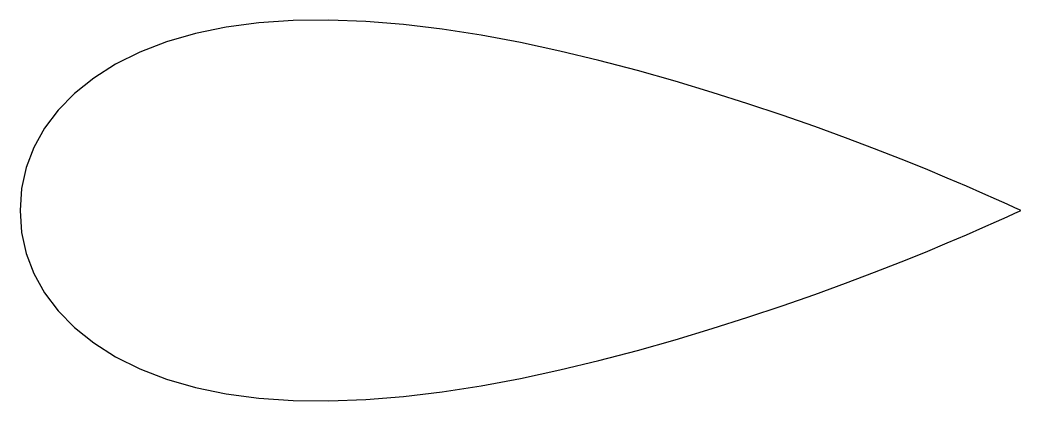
# Model space of a CAD drawing. Extents: x 0 to 100, y -19 to 19.
import ezdxf

# ---------------------------------------------------------------- set-up
doc = ezdxf.new("R2010")
doc.units = 0

msp = doc.modelspace()

# ---------------------------------------------------------------- linework, layer by layer
msp.add_lwpolyline([(100, 0), (99.845901, 0.07112), (99.384399, 0.282956), (98.618492, 0.631825), (97.552795, 1.111631), (96.194, 1.714119), (94.550308, 2.429129), (92.632004, 3.245231), (90.45079, 4.149979), (88.020294, 5.130039), (85.355301, 6.171692), (82.472397, 7.260844), (79.389297, 8.383524), (76.124901, 9.525126), (72.699501, 10.671302), (69.134193, 11.807318), (65.450798, 12.917805), (61.672295, 13.987271), (57.821701, 14.999334), (53.923, 15.937228), (50, 16.783558), (46.077, 17.520792), (42.178299, 18.131916), (38.327702, 18.599911), (34.549198, 18.909283), (30.865797, 19.046316), (27.300501, 18.99958), (23.875099, 18.760439), (20.610699, 18.323561), (17.527599, 17.68729), (14.6447, 16.853788), (11.979699, 15.828519), (9.5492, 14.620495), (7.368, 13.241402), (5.4497, 11.70508), (3.806, 10.026523), (2.4472, 8.22109), (1.3815, 6.303646), (0.6156, 4.287267), (0.1541, 2.183384), (0, 0), (0.1541, -2.183384), (0.6156, -4.287267), (1.3815, -6.303646), (2.4472, -8.22109), (3.806, -10.026523), (5.4497, -11.70508), (7.368, -13.241402), (9.5492, -14.620495), (11.979699, -15.828519), (14.6447, -16.853788), (17.527599, -17.68729), (20.610699, -18.323561), (23.875099, -18.760439), (27.300501, -18.99958), (30.865797, -19.046316), (34.549198, -18.909283), (38.327702, -18.599911), (42.178299, -18.131916), (46.077, -17.520792), (50, -16.783558), (53.923, -15.937228), (57.821701, -14.999334), (61.672295, -13.987271), (65.450798, -12.917805), (69.134193, -11.807318), (72.699501, -10.671302), (76.124901, -9.525126), (79.389297, -8.383524), (82.472397, -7.260844), (85.355301, -6.171692), (88.020294, -5.130039), (90.45079, -4.149979), (92.632004, -3.245231), (94.550308, -2.429129), (96.194, -1.714119), (97.552795, -1.111631), (98.618492, -0.631825), (99.384399, -0.282956), (99.845901, -0.07112), (100, 0)])

doc.saveas('drawing.dxf')
